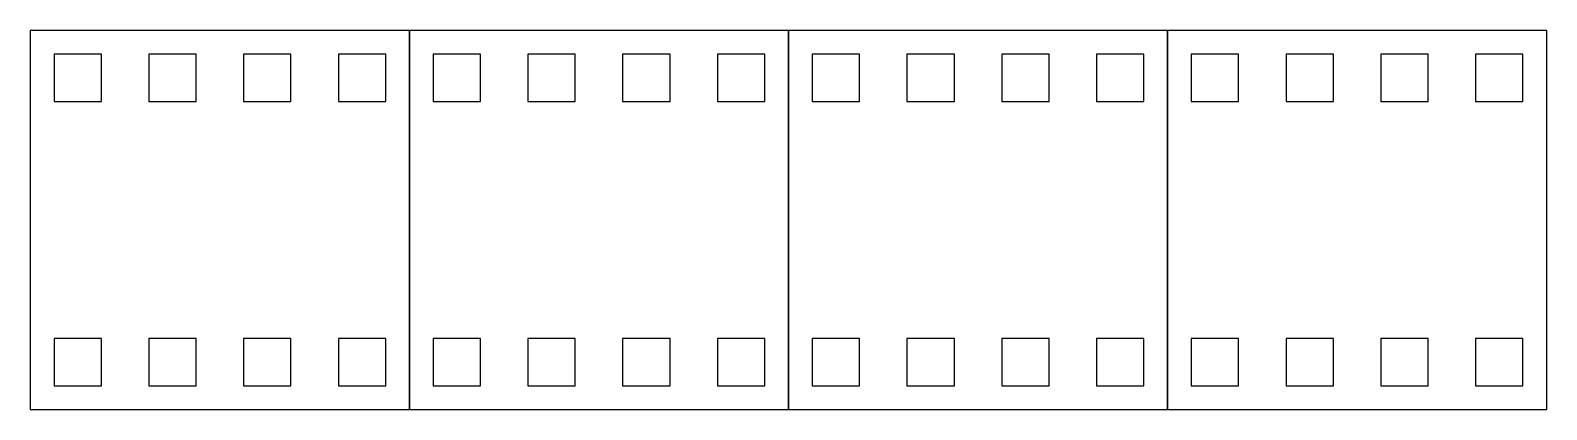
# Model space of a CAD drawing. Header units: millimetres. Extents: x -80 to 80, y 0 to 40.
import ezdxf

# ---------------------------------------------------------------- set-up
doc = ezdxf.new("R2010")
doc.units = ezdxf.units.MM
doc.header["$MEASUREMENT"] = 0
doc.layers.add('DEFAULT', color=7, linetype='Continuous')

msp = doc.modelspace()

# ---------------------------------------------------------------- linework, layer by layer
at = {"layer": 'DEFAULT'}
for points in [[(-80, 0), (-40, 0), (-40, 40), (-80, 40), (-80, 0)], [(-40, 0), (0, 0), (0, 40), (-40, 40), (-40, 0)], [(0, 0), (40, 0), (40, 40), (0, 40), (0, 0)], [(40, 0), (80, 0), (80, 40), (40, 40), (40, 0)], [(-77.5, 32.5), (-72.5, 32.5), (-72.5, 37.5), (-77.5, 37.5), (-77.5, 32.5)], [(-67.5, 32.5), (-62.5, 32.5), (-62.5, 37.5), (-67.5, 37.5), (-67.5, 32.5)], [(-57.5, 32.5), (-52.5, 32.5), (-52.5, 37.5), (-57.5, 37.5), (-57.5, 32.5)], [(-47.5, 32.5), (-42.5, 32.5), (-42.5, 37.5), (-47.5, 37.5), (-47.5, 32.5)], [(-37.5, 32.5), (-32.5, 32.5), (-32.5, 37.5), (-37.5, 37.5), (-37.5, 32.5)], [(-27.5, 32.5), (-22.5, 32.5), (-22.5, 37.5), (-27.5, 37.5), (-27.5, 32.5)], [(-17.5, 32.5), (-12.5, 32.5), (-12.5, 37.5), (-17.5, 37.5), (-17.5, 32.5)], [(-7.5, 32.5), (-2.5, 32.5), (-2.5, 37.5), (-7.5, 37.5), (-7.5, 32.5)], [(2.5, 32.5), (7.5, 32.5), (7.5, 37.5), (2.5, 37.5), (2.5, 32.5)], [(12.5, 32.5), (17.5, 32.5), (17.5, 37.5), (12.5, 37.5), (12.5, 32.5)], [(22.5, 32.5), (27.5, 32.5), (27.5, 37.5), (22.5, 37.5), (22.5, 32.5)], [(32.5, 32.5), (37.5, 32.5), (37.5, 37.5), (32.5, 37.5), (32.5, 32.5)], [(42.5, 32.5), (47.5, 32.5), (47.5, 37.5), (42.5, 37.5), (42.5, 32.5)], [(52.5, 32.5), (57.5, 32.5), (57.5, 37.5), (52.5, 37.5), (52.5, 32.5)], [(62.5, 32.5), (67.5, 32.5), (67.5, 37.5), (62.5, 37.5), (62.5, 32.5)], [(72.5, 32.5), (77.5, 32.5), (77.5, 37.5), (72.5, 37.5), (72.5, 32.5)], [(-77.5, 2.5), (-72.5, 2.5), (-72.5, 7.5), (-77.5, 7.5), (-77.5, 2.5)], [(-67.5, 2.5), (-62.5, 2.5), (-62.5, 7.5), (-67.5, 7.5), (-67.5, 2.5)], [(-57.5, 2.5), (-52.5, 2.5), (-52.5, 7.5), (-57.5, 7.5), (-57.5, 2.5)], [(-47.5, 2.5), (-42.5, 2.5), (-42.5, 7.5), (-47.5, 7.5), (-47.5, 2.5)], [(-37.5, 2.5), (-32.5, 2.5), (-32.5, 7.5), (-37.5, 7.5), (-37.5, 2.5)], [(-27.5, 2.5), (-22.5, 2.5), (-22.5, 7.5), (-27.5, 7.5), (-27.5, 2.5)], [(-17.5, 2.5), (-12.5, 2.5), (-12.5, 7.5), (-17.5, 7.5), (-17.5, 2.5)], [(-7.5, 2.5), (-2.5, 2.5), (-2.5, 7.5), (-7.5, 7.5), (-7.5, 2.5)], [(2.5, 2.5), (7.5, 2.5), (7.5, 7.5), (2.5, 7.5), (2.5, 2.5)], [(12.5, 2.5), (17.5, 2.5), (17.5, 7.5), (12.5, 7.5), (12.5, 2.5)], [(22.5, 2.5), (27.5, 2.5), (27.5, 7.5), (22.5, 7.5), (22.5, 2.5)], [(32.5, 2.5), (37.5, 2.5), (37.5, 7.5), (32.5, 7.5), (32.5, 2.5)], [(42.5, 2.5), (47.5, 2.5), (47.5, 7.5), (42.5, 7.5), (42.5, 2.5)], [(52.5, 2.5), (57.5, 2.5), (57.5, 7.5), (52.5, 7.5), (52.5, 2.5)], [(62.5, 2.5), (67.5, 2.5), (67.5, 7.5), (62.5, 7.5), (62.5, 2.5)], [(72.5, 2.5), (77.5, 2.5), (77.5, 7.5), (72.5, 7.5), (72.5, 2.5)]]:
    msp.add_lwpolyline(points, dxfattribs=at)

doc.saveas('drawing.dxf')
